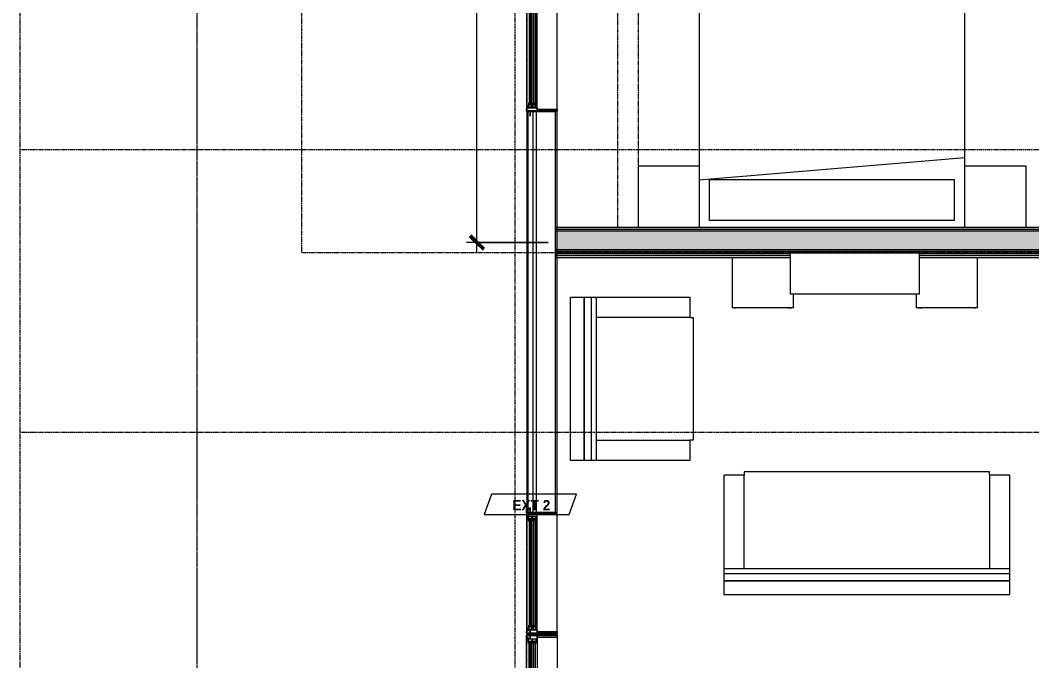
# Model space of a CAD drawing. Header units: inches. Extents: x -4010 to -1814, y 9846 to 12241.
# Drawn here: x -4009.6 to -3712.4, y 11003.3 to 11191.5 of the extents above; entities that cross this region are included whole.
import ezdxf

# ---------------------------------------------------------------- set-up
doc = ezdxf.new("R2010")
doc.units = ezdxf.units.IN
doc.header["$MEASUREMENT"] = 0
for name, pattern in [('Aligning Line 1_8_', [0.25, 0.125, -0.125]), ('Aligning Line 1_8__2_', [0.25, 0.125, -0.125]), ('Dash', [0.25, 0.125, -0.125]), ('Dash 3_32_', [0.1875, 0.09375, -0.09375]), ('Dash_2_', [0.25, 0.125, -0.125])]:
    doc.linetypes.add(name, pattern=pattern)
for name, color, linetype, lineweight in [('0-1', 7, 'Continuous', 5), ('0-2', 7, 'Continuous', 9), ('A-ANNO-DIMS', 211, 'Continuous', 9), ('A-ANNO-DIMS-32', 211, 'Continuous', 9), ('A-DETL-1', 90, 'Dash 3_32_', 18), ('A-DETL-GENF-HDLN-1', 7, 'Dash', 9), ('A-DETL-GENF-HDLN-2', 1, 'Continuous', 18), ('A-GLAZ', 151, 'Continuous', 18), ('A-GLAZ-1', 10, 'Continuous', 30), ('A-GLAZ-2', 7, 'Continuous', 9), ('A-WALL-1', 7, 'Continuous', 9), ('A-WALL-2', 250, 'Continuous', 18), ('A-WALL-IDEN', 211, 'Continuous', 9), ('G-ANNO-SYMB', 111, 'Aligning Line 1_8_', 9), ('G-ANNO-SYMB-1', 147, 'Aligning Line 1_8_', 9), ('G-ANNO-SYMB-2', 147, 'Aligning Line 1_8__2_', 9), ('G-ANNO-SYMB-4', 111, 'Dash_2_', 9), ('I-FURN', 30, 'Continuous', 9), ('I-FURN-HDLN', 30, 'Dash', 9), ('I-WALL-1', 21, 'Continuous', 18), ('I-WALL-2', 241, 'Continuous', 5), ('I-WALL-3', 7, 'Continuous', 9)]:
    doc.layers.add(name, color=color, linetype=linetype, lineweight=lineweight)
doc.styles.add('Century Gothic', font='ufonts.com_century-gothic.ttf', dxfattribs={"height": 3})
doc.styles.add('Century Gothic_B_1', font='GOTHICB.TTF', dxfattribs={"height": 3})
doc.dimstyles.new('OD_1__HACK_2', dxfattribs={"dimscale": 12, "dimtxt": 3.132505, "dimasz": 0.333333, "dimexe": 0.25, "dimexo": 0.166667, "dimgap": 0.041667, "dimtad": 1, "dimdec": 4, "dimrnd": 0.0625, "dimzin": 3, "dimdsep": 46, "dimlunit": 4, "dimtxsty": 'Century Gothic', "dimblk1": 'OBLIQUE', "dimblk2": 'OBLIQUE', "dimsah": 1, "dimcen": 0.09, "dimdle": 0.25, "dimazin": 0, "dimtfac": 1, "dimtdec": 4, "dimtix": 1, "dimtmove": 0, "dimatfit": 3, "dimfxl": 1, "dimtvp": 1, "dimtfill": 1, "dimfrac": 2, "dimtolj": 1, "dimtzin": 0, "dimarcsym": 2})

# ---------------------------------------------------------------- blocks, each defined once
blk = doc.blocks.new('Window-Double_Hung-Marvin-Essential - ESDH3066 - 2nd Floor-3033825-UNIT PLANS - 2ND _ 3RD FLOOR')
at = {"layer": 'A-DETL-GENF-HDLN-1'}
blk.add_line((16.1, 4.47), (-16.5, 4.47), dxfattribs=at)
at = {"layer": 'A-DETL-GENF-HDLN-2'}
for p, q in [((-19.25, 3.48), (-19.25, 3.44)), ((-17.75, 3.48), (-19.25, 3.48)), ((-19.25, 3.44), (-17.9, 3.44)), ((-17.9, 3.44), (-17.9, 3.33)), ((-17.9, 3.33), (-17.75, 3.33)), ((-17.75, 4.53), (-17.16, 4.53)), ((-17.75, 4.53), (-17.75, 1.44)), ((-17.08, 4.12), (-17.16, 4.53)), ((-17.08, 4.12), (-16.19, 4.12)), ((-16.85, 4.5), (-16.85, 4.12)), ((-16.3, 4.5), (-16.85, 4.5)), ((-16.38, 4.02), (-16.72, 4.02)), ((-16.72, 4.02), (-16.72, 1.44)), ((-15.34, 3.94), (-16.56, 3.94)), ((-16.56, 3), (-16.56, 3.94)), ((-16.56, 3), (-15.34, 3)), ((-16.38, 4.12), (-16.38, 4.02)), ((-16.3, 4.26), (-16.3, 4.5)), ((-16.18, 4.26), (-16.3, 4.26)), ((-16.19, 4.22), (-16.1, 4.22)), ((-16.19, 4.12), (-16.19, 4.22)), ((-16.18, 4.47), (-16.1, 4.47)), ((-16.18, 4.47), (-16.18, 4.26)), ((-16.1, 4.22), (-16.1, 4.47)), ((-15.94, 3.12), (-15.94, 3.84)), ((-15.94, 3.84), (-15.28, 3.84)), ((-15.28, 3.12), (-15.94, 3.12)), ((-15.84, 3.13), (-15.84, 3.82)), ((-15.54, 3.26), (-15.54, 3.7)), ((-15.34, 3.94), (-15.28, 3.88)), ((-15.34, 3), (-15.28, 3.06)), ((-15.28, 3.84), (-15.28, 3.88)), ((-15.28, 3.06), (-15.28, 3.12)), ((15.34, 3.94), (15.28, 3.88)), ((15.28, 3.84), (15.28, 3.88)), ((15.94, 3.84), (15.28, 3.84)), ((15.28, 3.06), (15.28, 3.12)), ((15.28, 3.12), (15.94, 3.12)), ((15.34, 3), (15.28, 3.06)), ((15.34, 3.94), (16.56, 3.94)), ((16.56, 3), (15.34, 3)), ((15.54, 3.26), (15.54, 3.7)), ((15.84, 3.13), (15.84, 3.82)), ((15.94, 3.12), (15.94, 3.84)), ((16.18, 4.47), (16.1, 4.47)), ((16.1, 4.22), (16.1, 4.47)), ((16.19, 4.22), (16.1, 4.22)), ((16.18, 4.47), (16.18, 4.26)), ((16.18, 4.26), (16.3, 4.26)), ((16.19, 4.12), (16.19, 4.22)), ((17.08, 4.12), (16.19, 4.12)), ((16.3, 4.26), (16.3, 4.5)), ((16.3, 4.5), (16.85, 4.5)), ((16.38, 4.12), (16.38, 4.02)), ((16.38, 4.02), (16.72, 4.02)), ((16.56, 3), (16.56, 3.94)), ((16.72, 4.02), (16.72, 1.44)), ((16.85, 4.5), (16.85, 4.12)), ((17.08, 4.12), (17.16, 4.53)), ((17.75, 4.53), (17.16, 4.53)), ((17.75, 4.53), (17.75, 1.44)), ((17.75, 3.48), (19.25, 3.48)), ((17.9, 3.33), (17.75, 3.33)), ((17.9, 3.44), (17.9, 3.33)), ((19.25, 3.44), (17.9, 3.44)), ((19.25, 3.48), (19.25, 3.44)), ((-16.72, 1.44), (-17.75, 1.44)), ((-17.13, 1.41), (-17.13, -4.44)), ((-15.34, 2.72), (-16.56, 2.72)), ((-16.56, 1.78), (-16.56, 2.72)), ((-16.56, 1.78), (-15.34, 1.78)), ((-15.94, 1.9), (-15.94, 2.62)), ((-15.94, 2.62), (-15.28, 2.62)), ((-15.28, 1.9), (-15.94, 1.9)), ((-15.84, 1.91), (-15.84, 2.6)), ((-15.54, 2.04), (-15.54, 2.48)), ((-15.34, 2.72), (-15.28, 2.66)), ((-15.34, 1.78), (-15.28, 1.84)), ((-15.28, 2.62), (-15.28, 2.66)), ((-15.28, 1.84), (-15.28, 1.9)), ((15.34, 2.72), (15.28, 2.66)), ((15.28, 2.62), (15.28, 2.66)), ((15.94, 2.62), (15.28, 2.62)), ((15.28, 1.84), (15.28, 1.9)), ((15.28, 1.9), (15.94, 1.9)), ((15.34, 1.78), (15.28, 1.84)), ((15.34, 2.72), (16.56, 2.72)), ((16.56, 1.78), (15.34, 1.78)), ((15.54, 2.04), (15.54, 2.48)), ((15.84, 1.91), (15.84, 2.6)), ((15.94, 1.9), (15.94, 2.62)), ((16.56, 1.78), (16.56, 2.72)), ((16.72, 1.44), (17.75, 1.44)), ((17.12, -4.44), (17.12, 1.41)), ((-17.13, -4.44), (-17.75, -4.44)), ((17.12, -4.44), (17.75, -4.44))]:
    blk.add_line(p, q, dxfattribs=at)
at = {"layer": 'A-GLAZ'}
for p, q in [((15.84, 3.82), (-15.84, 3.82)), ((15.84, 3.7), (-15.84, 3.7)), ((15.84, 3.26), (-15.84, 3.26)), ((15.84, 3.13), (-15.84, 3.13)), ((15.84, 2.6), (-15.84, 2.6)), ((15.84, 2.48), (-15.84, 2.48)), ((15.84, 2.04), (-15.84, 2.04)), ((15.84, 1.91), (-15.84, 1.91))]:
    blk.add_line(p, q, dxfattribs=at)
at = {"layer": 'A-GLAZ-1'}
for p, q in [((-17.75, 4.53), (-17.75, 1.44)), ((17.75, 1.44), (17.75, 4.53)), ((-17.75, 1.41), (-17.75, -4.44)), ((17.75, -4.44), (17.75, 1.41))]:
    blk.add_line(p, q, dxfattribs=at)
at = {"layer": 'A-GLAZ-2'}
for p, q in [((17.75, 4.53), (-17.75, 4.53)), ((20.27, 4.69), (17.75, 4.69)), ((17.75, 4.69), (17.75, 4.53)), ((17.75, 4.44), (20.27, 4.44)), ((20.27, 4.44), (20.27, 4.69)), ((-17.75, 1.44), (17.75, 1.44)), ((-17.75, -4.44), (17.75, -4.44))]:
    blk.add_line(p, q, dxfattribs=at)
blk = doc.blocks.new('Window-Double_Hung-Marvin-Essential - ESDH3066 - 2nd Floor-3033827-UNIT PLANS - 2ND _ 3RD FLOOR')
at = {"layer": 'A-DETL-GENF-HDLN-1'}
blk.add_line((16.1, -4.47), (-16.5, -4.47), dxfattribs=at)
at = {"layer": 'A-DETL-GENF-HDLN-2'}
for p, q in [((-17.13, 4.44), (-17.75, 4.44)), ((-17.13, -1.41), (-17.13, 4.44)), ((17.12, 4.44), (17.75, 4.44)), ((17.12, 4.44), (17.12, -1.41)), ((-16.72, -1.44), (-17.75, -1.44)), ((-17.75, -4.53), (-17.75, -1.44)), ((-16.72, -4.02), (-16.72, -1.44)), ((-16.56, -1.78), (-15.34, -1.78)), ((-16.56, -1.78), (-16.56, -2.72)), ((-15.34, -2.72), (-16.56, -2.72)), ((-15.28, -1.9), (-15.94, -1.9)), ((-15.94, -1.9), (-15.94, -2.62)), ((-15.94, -2.62), (-15.28, -2.62)), ((-15.84, -1.91), (-15.84, -2.6)), ((-15.54, -2.04), (-15.54, -2.48)), ((-15.34, -1.78), (-15.28, -1.84)), ((-15.34, -2.72), (-15.28, -2.66)), ((-15.28, -1.84), (-15.28, -1.9)), ((-15.28, -2.62), (-15.28, -2.66)), ((15.34, -1.78), (15.28, -1.84)), ((15.28, -1.84), (15.28, -1.9)), ((15.28, -1.9), (15.94, -1.9)), ((15.28, -2.62), (15.28, -2.66)), ((15.94, -2.62), (15.28, -2.62)), ((15.34, -2.72), (15.28, -2.66)), ((16.56, -1.78), (15.34, -1.78)), ((15.34, -2.72), (16.56, -2.72)), ((15.54, -2.04), (15.54, -2.48)), ((15.84, -1.91), (15.84, -2.6)), ((15.94, -1.9), (15.94, -2.62)), ((16.56, -1.78), (16.56, -2.72)), ((16.72, -4.02), (16.72, -1.44)), ((16.72, -1.44), (17.75, -1.44)), ((17.75, -4.53), (17.75, -1.44)), ((-19.25, -3.48), (-19.25, -3.44)), ((-19.25, -3.44), (-17.9, -3.44)), ((-17.75, -3.48), (-19.25, -3.48)), ((-17.9, -3.44), (-17.9, -3.33)), ((-17.9, -3.33), (-17.75, -3.33)), ((-17.75, -4.53), (-17.16, -4.53)), ((-17.08, -4.12), (-17.16, -4.53)), ((-17.08, -4.12), (-16.19, -4.12)), ((-16.85, -4.5), (-16.85, -4.12)), ((-16.3, -4.5), (-16.85, -4.5)), ((-16.38, -4.02), (-16.72, -4.02)), ((-16.56, -3), (-15.34, -3)), ((-16.56, -3), (-16.56, -3.94)), ((-15.34, -3.94), (-16.56, -3.94)), ((-16.38, -4.12), (-16.38, -4.02)), ((-16.18, -4.26), (-16.3, -4.26)), ((-16.3, -4.26), (-16.3, -4.5)), ((-16.19, -4.12), (-16.19, -4.22)), ((-16.19, -4.22), (-16.1, -4.22)), ((-16.18, -4.47), (-16.18, -4.26)), ((-16.18, -4.47), (-16.1, -4.47)), ((-16.1, -4.22), (-16.1, -4.47)), ((-15.28, -3.12), (-15.94, -3.12)), ((-15.94, -3.12), (-15.94, -3.84)), ((-15.94, -3.84), (-15.28, -3.84)), ((-15.84, -3.13), (-15.84, -3.82)), ((-15.54, -3.26), (-15.54, -3.7)), ((-15.34, -3), (-15.28, -3.06)), ((-15.34, -3.94), (-15.28, -3.88)), ((-15.28, -3.06), (-15.28, -3.12)), ((-15.28, -3.84), (-15.28, -3.88)), ((15.34, -3), (15.28, -3.06)), ((15.28, -3.06), (15.28, -3.12)), ((15.28, -3.12), (15.94, -3.12)), ((15.28, -3.84), (15.28, -3.88)), ((15.94, -3.84), (15.28, -3.84)), ((15.34, -3.94), (15.28, -3.88)), ((16.56, -3), (15.34, -3)), ((15.34, -3.94), (16.56, -3.94)), ((15.54, -3.26), (15.54, -3.7)), ((15.84, -3.13), (15.84, -3.82)), ((15.94, -3.12), (15.94, -3.84)), ((16.19, -4.22), (16.1, -4.22)), ((16.1, -4.22), (16.1, -4.47)), ((16.18, -4.47), (16.1, -4.47)), ((16.18, -4.47), (16.18, -4.26)), ((16.18, -4.26), (16.3, -4.26)), ((17.08, -4.12), (16.19, -4.12)), ((16.19, -4.12), (16.19, -4.22)), ((16.3, -4.26), (16.3, -4.5)), ((16.3, -4.5), (16.85, -4.5)), ((16.38, -4.12), (16.38, -4.02)), ((16.38, -4.02), (16.72, -4.02)), ((16.56, -3), (16.56, -3.94)), ((16.85, -4.5), (16.85, -4.12)), ((17.08, -4.12), (17.16, -4.53)), ((17.75, -4.53), (17.16, -4.53)), ((17.9, -3.33), (17.75, -3.33)), ((17.75, -3.48), (19.25, -3.48)), ((17.9, -3.44), (17.9, -3.33)), ((19.25, -3.44), (17.9, -3.44)), ((19.25, -3.48), (19.25, -3.44))]:
    blk.add_line(p, q, dxfattribs=at)
at = {"layer": 'A-GLAZ'}
for p, q in [((15.84, -1.91), (-15.84, -1.91)), ((15.84, -2.04), (-15.84, -2.04)), ((15.84, -2.48), (-15.84, -2.48)), ((15.84, -2.6), (-15.84, -2.6)), ((15.84, -3.13), (-15.84, -3.13)), ((15.84, -3.26), (-15.84, -3.26)), ((15.84, -3.7), (-15.84, -3.7)), ((15.84, -3.82), (-15.84, -3.82))]:
    blk.add_line(p, q, dxfattribs=at)
at = {"layer": 'A-GLAZ-1'}
for p, q in [((-17.75, -1.41), (-17.75, 4.44)), ((17.75, 4.44), (17.75, -1.41)), ((-17.75, -4.53), (-17.75, -1.44)), ((17.75, -1.44), (17.75, -4.53))]:
    blk.add_line(p, q, dxfattribs=at)
at = {"layer": 'A-GLAZ-2'}
for p, q in [((-17.75, 4.44), (17.75, 4.44)), ((-17.75, -1.44), (17.75, -1.44)), ((17.75, -4.53), (-17.75, -4.53)), ((17.75, -4.44), (20.27, -4.44)), ((17.75, -4.69), (17.75, -4.53)), ((20.27, -4.69), (17.75, -4.69)), ((20.27, -4.44), (20.27, -4.69))]:
    blk.add_line(p, q, dxfattribs=at)
blk = doc.blocks.new('CTR - 1st Phase - Shell_rvt-1-UNIT PLANS - 2ND _ 3RD FLOOR')
at = {"layer": 'A-WALL-1'}
for p, q in [((-3860.72, 11164.78), (-3860.72, 11049.32)), ((-3857.69, 11164.78), (-3857.72, 11164.78)), ((-3851.85, 11046.8), (-3851.85, 11164.78)), ((-3857.72, 11046.8), (-3857.69, 11046.8)), ((-3860.72, 11011.3), (-3860.72, 11010.8)), ((-3857.69, 11011.3), (-3857.72, 11011.3)), ((-3851.85, 11010.8), (-3851.85, 11011.3)), ((-3857.72, 11010.8), (-3857.69, 11010.8))]:
    blk.add_line(p, q, dxfattribs=at)
at = {"layer": 'A-WALL-2'}
for p, q in [((-3860.47, 11164.78), (-3860.47, 11046.8)), ((-3858.97, 11164.78), (-3858.97, 11046.8)), ((-3857.97, 11164.78), (-3857.97, 11046.8)), ((-3852.47, 11164.78), (-3852.47, 11046.8)), ((-3860.47, 11011.3), (-3860.47, 11010.8)), ((-3858.97, 11011.3), (-3858.97, 11010.8)), ((-3857.97, 11011.3), (-3857.97, 11010.8)), ((-3852.47, 11011.3), (-3852.47, 11010.8))]:
    blk.add_line(p, q, dxfattribs=at)
at = {"layer": '0-2'}
for name, p, rotation in [('Window-Double_Hung-Marvin-Essential - ESDH3066 - 2nd Floor-3033825-UNIT PLANS - 2ND _ 3RD FLOOR', (-3856.29, 11182.53), 89.99999999999991), ('Window-Double_Hung-Marvin-Essential - ESDH3066 - 2nd Floor-3033825-UNIT PLANS - 2ND _ 3RD FLOOR', (-3856.29, 11029.05), 89.99999999999991), ('Window-Double_Hung-Marvin-Essential - ESDH3066 - 2nd Floor-3033827-UNIT PLANS - 2ND _ 3RD FLOOR', (-3856.29, 10993.05), 269.9999999999999)]:
    blk.add_blockref(name, p, dxfattribs=dict(at, rotation=rotation))
blk = doc.blocks.new('CTR - 1st Phase - Common Walls_rvt-1-UNIT PLANS - 2ND _ 3RD FLOOR')
at = {"layer": 'I-WALL-1'}
h = blk.add_hatch(color=256, dxfattribs=at)
h.paths.add_polyline_path([(-3487.3, 11121.75), (-3487.3, 11122.38), (-3745.41, 11122.38), (-3745.41, 11121.75), (-3494.85, 11121.75)], flags=0)
h.paths.add_polyline_path([(-3783.41, 11121.75), (-3783.41, 11122.38), (-3852.47, 11122.38), (-3852.47, 11121.75), (-3803.67, 11121.75)], flags=0)
at = {"layer": 'I-WALL-2'}
for points in [[(-3487.3, 11130), (-3487.3, 11130.63), (-3852.47, 11130.63), (-3852.47, 11130), (-3488.69, 11130)], [(-3487.3, 11129.5), (-3486.67, 11129.5), (-3486.67, 11130), (-3852.47, 11130), (-3852.47, 11129.5), (-3494.85, 11129.5)], [(-3487.3, 11124), (-3486.67, 11124), (-3486.67, 11129.5), (-3852.47, 11129.5), (-3852.47, 11124), (-3494.85, 11124)], [(-3486.67, 11123.5), (-3486.67, 11124), (-3852.47, 11124), (-3852.47, 11123.5), (-3487.3, 11123.5)], [(-3494.85, 11123), (-3486.67, 11123), (-3486.67, 11123.5), (-3852.47, 11123.5), (-3852.47, 11123), (-3783.41, 11123), (-3783.41, 11123.19), (-3745.41, 11123.19), (-3745.41, 11123), (-3512.01, 11123)]]:
    blk.add_hatch(color=256, dxfattribs=at).paths.add_polyline_path(points, flags=0)
h = blk.add_hatch(color=256, dxfattribs=at)
h.paths.add_polyline_path([(-3486.67, 11122.38), (-3486.67, 11123), (-3745.41, 11123), (-3745.41, 11122.38), (-3487.3, 11122.38)], flags=0)
h.paths.add_polyline_path([(-3783.41, 11122.38), (-3783.41, 11123), (-3852.47, 11123), (-3852.47, 11122.38), (-3803.67, 11122.38)], flags=0)
at = {"layer": 'A-WALL-2'}
for p, q in [((-3487.3, 11130), (-3852.47, 11130)), ((-3487.3, 11129.5), (-3852.47, 11129.5)), ((-3487.3, 11124), (-3852.47, 11124)), ((-3487.3, 11123.5), (-3852.47, 11123.5)), ((-3783.41, 11123), (-3852.47, 11123)), ((-3783.41, 11122.38), (-3852.47, 11122.38)), ((-3487.3, 11123), (-3745.41, 11123)), ((-3487.3, 11122.38), (-3745.41, 11122.38))]:
    blk.add_line(p, q, dxfattribs=at)
at = {"layer": 'G-ANNO-SYMB-1'}
for p, q in [((-1871.64, 11153.43), (-4009.55, 11153.43)), ((-1871.64, 11070.38), (-4009.55, 11070.38))]:
    blk.add_line(p, q, dxfattribs=at)
at = {"layer": 'I-WALL-3'}
for p, q in [((-3527.81, 11130.63), (-3852.47, 11130.63)), ((-3852.47, 11130.63), (-3852.47, 11121.75)), ((-3852.47, 11121.75), (-3783.41, 11121.75)), ((-3745.41, 11121.75), (-3487.3, 11121.75))]:
    blk.add_line(p, q, dxfattribs=at)
blk = doc.blocks.new('CTR - 1st Phase - Structure_rvt-1-UNIT PLANS - 2ND _ 3RD FLOOR')
at = {"layer": 'G-ANNO-SYMB-2'}
blk.add_line((-3864.19, 9867.01), (-3864.19, 12122.03), dxfattribs=at)
blk = doc.blocks.new('Bed-Standard - King 78_ x 80_-1242963-UNIT PLANS - 2ND _ 3RD FLOOR')
at = {"layer": 'I-FURN'}
for p, q in [((-28.31, 38.2), (-28.31, -41.8)), ((-25.31, 36.2), (-25.31, 24.2)), ((-25.31, 36.2), (46.69, 36.2)), ((46.69, 36.2), (46.69, 24.2)), ((49.69, -41.8), (49.69, 38.2)), ((49.69, 24.2), (-28.31, 17.63)), ((-25.31, 24.2), (46.69, 24.2)), ((-28.31, -41.8), (49.69, -41.8))]:
    blk.add_line(p, q, dxfattribs=at)
at = {"layer": 'I-FURN-HDLN'}
for p, q in [((-64.31, 38.2), (-64.31, -77.8)), ((67.69, -61.17), (67.69, 38.2)), ((73.69, -61.17), (73.69, 38.2)), ((67.69, -77.8), (67.69, -69.67)), ((73.69, -74.42), (73.69, -69.67)), ((-64.31, -77.8), (69.13, -77.8))]:
    blk.add_line(p, q, dxfattribs=at)
blk = doc.blocks.new('Entertainment_Center_14771 - Entertainment_Center_14771-V21-UNIT PLANS - 2ND _ 3RD FLOOR')
at = {"layer": 'I-FURN'}
for p, q in [((-19, 6.12), (19, 6.12)), ((-19, 6), (-19, 6.12)), ((19, 6), (-19, 6)), ((19, 6), (-19, 6)), ((-19, 6), (-19, -6)), ((19, 6.12), (19, 6)), ((19, -6), (19, 6)), ((-36, 4.69), (-36, -10)), ((36, -10), (36, 4.69)), ((-19, -6), (19, -6)), ((-18, -10), (-18, -6)), ((18, -6), (18, -10)), ((-36, -10), (-18, -10)), ((-35.34, -10), (-35.34, -10.03)), ((-35.34, -10.03), (-34.85, -10.03)), ((-34.85, -10.03), (-34.85, -10)), ((-19.66, -10), (-19.66, -10.03)), ((-19.66, -10.03), (-18.66, -10.03)), ((-18.66, -10.03), (-18.66, -10)), ((18, -10), (36, -10)), ((18.66, -10), (18.66, -10.03)), ((18.66, -10.03), (19.66, -10.03)), ((19.66, -10.03), (19.66, -10)), ((34.85, -10), (34.85, -10.03)), ((34.85, -10.03), (35.34, -10.03)), ((35.34, -10.03), (35.34, -10))]:
    blk.add_line(p, q, dxfattribs=at)
blk = doc.blocks.new('Couch-Both_Arms-Generic - 1-1352606-UNIT PLANS - 2ND _ 3RD FLOOR')
at = {"layer": 'I-FURN'}
for p, q in [((42, 17.5), (-42, 17.5)), ((-42, 17.5), (-42, 13.5)), ((42, 13.5), (42, 17.5)), ((-42, 13.5), (42, 13.5)), ((42, 13.5), (-42, 13.5)), ((-42, 13.5), (-42, 10)), ((42, 10), (42, 13.5)), ((-42, 11.5), (42, 11.5)), ((-42, 10), (-42, -17.5)), ((-42, 10), (42, 10)), ((-36, -17.5), (-36, 10)), ((36, 10), (36, -17.5)), ((42, -17.5), (42, 10)), ((-42, -17.5), (-36, -17.5)), ((-36, -17.5), (-36, -18.5)), ((36, -18.5), (36, -17.5)), ((36, -17.5), (42, -17.5)), ((-36, -18.5), (36, -18.5))]:
    blk.add_line(p, q, dxfattribs=at)
blk = doc.blocks.new('Couch-Both_Arms-Generic - 2-1523460-UNIT PLANS - 2ND _ 3RD FLOOR')
at = {"layer": 'I-FURN'}
for p, q in [((-18, 18.5), (18, 18.5)), ((-18, 17.5), (-18, 18.5)), ((18, 18.5), (18, 17.5)), ((-24, 17.5), (-18, 17.5)), ((-24, -10), (-24, 17.5)), ((-18, 17.5), (-18, -10)), ((18, 17.5), (24, 17.5)), ((18, -10), (18, 17.5)), ((24, 17.5), (24, -10)), ((-24, -10), (24, -10)), ((-24, -13.5), (-24, -10)), ((-24, -11.5), (24, -11.5)), ((24, -10), (24, -13.5)), ((-24, -13.5), (24, -13.5)), ((-24, -17.5), (-24, -13.5)), ((24, -13.5), (-24, -13.5)), ((24, -13.5), (24, -17.5)), ((24, -17.5), (-24, -17.5))]:
    blk.add_line(p, q, dxfattribs=at)
blk = doc.blocks.new('Table-Night Stand - 18_ x 18_ x 24_-V29-UNIT PLANS - 2ND _ 3RD FLOOR')
at = {"layer": 'I-FURN'}
for p, q in [((18.15, 0), (18.15, 18)), ((0.15, 0), (18.15, 0))]:
    blk.add_line(p, q, dxfattribs=at)
blk = doc.blocks.new('Table-Night Stand - 18_ x 18_ x 24_-V30-UNIT PLANS - 2ND _ 3RD FLOOR')
at = {"layer": 'I-FURN'}
for p, q in [((0.15, 18), (0.15, 0)), ((0.15, 0), (18.15, 0))]:
    blk.add_line(p, q, dxfattribs=at)
blk = doc.blocks.new('DIMBLOCK92-UNIT PLANS - 2ND _ 3RD FLOOR')
at = {"layer": 'A-ANNO-DIMS-32', "lineweight": 50}
for p, q in [((-3875.43, 11277.19), (-3877.43, 11279.19)), ((-3875.43, 11277.19), (-3873.43, 11275.19)), ((-3875.43, 11126.19), (-3877.43, 11128.19)), ((-3875.43, 11126.19), (-3873.43, 11124.19))]:
    blk.add_line(p, q, dxfattribs=at)
at = {"layer": 'A-ANNO-DIMS-32'}
for p, q in [((-3875.43, 11123.19), (-3875.43, 11280.19)), ((-3853.85, 11277.19), (-3878.43, 11277.19)), ((-3875.43, 11277.19), (-3853.85, 11277.19)), ((-3854.47, 11126.19), (-3878.43, 11126.19)), ((-3875.43, 11126.19), (-3854.47, 11126.19))]:
    blk.add_line(p, q, dxfattribs=at)
at = {"layer": 'A-ANNO-DIMS-32', "color": 0, "insert": (-3879.77, 11195.28), "char_height": 3, "width": 15.394, "attachment_point": 1, "rotation": 90, "line_spacing_factor": 0.984502, "style": 'Century Gothic', "bg_fill": 3, "box_fill_scale": 1.25, "bg_fill_color": 256, "bg_fill_true_color": 13158600, "bg_fill_transparency": 0}
blk.add_mtext('12\' - 7"', dxfattribs=at)
blk = doc.blocks.new('_Oblique')
at = {"color": 0, "linetype": 'ByBlock', "lineweight": -2}
blk.add_line((-0.5, -0.5), (0.5, 0.5), dxfattribs=at)
blk = doc.blocks.new('Wall Tag - Arch Wall-3956453-UNIT PLANS - 2ND _ 3RD FLOOR')
at = {"layer": 'A-WALL-IDEN'}
for p, q in [((-0.3561, 0.0937), (-0.4244, -0.0937)), ((0.4244, 0.0937), (-0.3561, 0.0937)), ((0.3561, -0.0937), (0.4244, 0.0937)), ((-0.4244, -0.0937), (0.3561, -0.0937))]:
    blk.add_line(p, q, dxfattribs=at)

msp = doc.modelspace()

# ---------------------------------------------------------------- linework, layer by layer
at = {"layer": 'A-DETL-1'}
msp.add_line((-3957.5475, 10361.5394), (-3957.5475, 11737.2394), dxfattribs=at)
at = {"layer": 'G-ANNO-SYMB'}
msp.add_line((-4009.5295, 9846.2766), (-4009.5295, 12240.74859), dxfattribs=at)
at = {"layer": 'G-ANNO-SYMB-4'}
for p, q in [((-3926.80255, 11123.17072), (-3926.80255, 11438.02705)), ((-3477.94625, 11123.17072), (-3926.80255, 11123.17072))]:
    msp.add_line(p, q, dxfattribs=at)

# ---------------------------------------------------------------- block references
at = {"layer": '0-1'}
for name in ['CTR - 1st Phase - Common Walls_rvt-1-UNIT PLANS - 2ND _ 3RD FLOOR', 'CTR - 1st Phase - Shell_rvt-1-UNIT PLANS - 2ND _ 3RD FLOOR', 'CTR - 1st Phase - Structure_rvt-1-UNIT PLANS - 2ND _ 3RD FLOOR']:
    msp.add_blockref(name, (0, 0), dxfattribs=at)
at = {"layer": 'A-WALL-IDEN', "xscale": 31.99999999999999, "yscale": 31.99999999999999, "zscale": 31.99999999999999}
msp.add_blockref('Wall Tag - Arch Wall-3956453-UNIT PLANS - 2ND _ 3RD FLOOR', (-3859.70425, 11049.2644), dxfattribs=at)
at = {"layer": 'I-FURN'}
for name, p, rotation in [('Bed-Standard - King 78_ x 80_-1242963-UNIT PLANS - 2ND _ 3RD FLOOR', (-3760.41021, 11168.83181), 180), ('Table-Night Stand - 18_ x 18_ x 24_-V29-UNIT PLANS - 2ND _ 3RD FLOOR', (-3809.95174, 11148.6269), 180), ('Table-Night Stand - 18_ x 18_ x 24_-V30-UNIT PLANS - 2ND _ 3RD FLOOR', (-3713.95174, 11148.6269), 180), ('Couch-Both_Arms-Generic - 2-1523460-UNIT PLANS - 2ND _ 3RD FLOOR', (-3830.40177, 11086.1144), 270.0000000000503), ('Couch-Both_Arms-Generic - 1-1352606-UNIT PLANS - 2ND _ 3RD FLOOR', (-3760.90177, 11040.2894), 180)]:
    msp.add_blockref(name, p, dxfattribs=dict(at, rotation=rotation))
msp.add_blockref('Entertainment_Center_14771 - Entertainment_Center_14771-V21-UNIT PLANS - 2ND _ 3RD FLOOR', (-3764.41204, 11117.0644), dxfattribs=at)

# ---------------------------------------------------------------- texts
at = {"layer": 'A-WALL-IDEN', "insert": (-3865.00521, 11050.51193), "char_height": 3, "width": 12.726, "attachment_point": 1, "style": 'Century Gothic_B_1'}
msp.add_mtext('EXT 2', dxfattribs=at)

# ---------------------------------------------------------------- next in the draw order: dimensions: what is measured, and where the dimension line sits
at = {"layer": 'A-ANNO-DIMS'}
dim = msp.add_linear_dim(base=(-3875.4292, 11277.1894), p1=(-3852.47374, 11126.1894), p2=(-3851.84874, 11277.1894), angle=90, dimstyle='OD_1__HACK_2', override={"dimpost": '<>', "dimfxl": 151.001293}, dxfattribs=at)
dim.commit()
dim.dimension.update_dxf_attribs({"geometry": 'DIMBLOCK92-UNIT PLANS - 2ND _ 3RD FLOOR', "text_midpoint": (-3877.50466, 11201.6894)})

doc.saveas('drawing.dxf')
